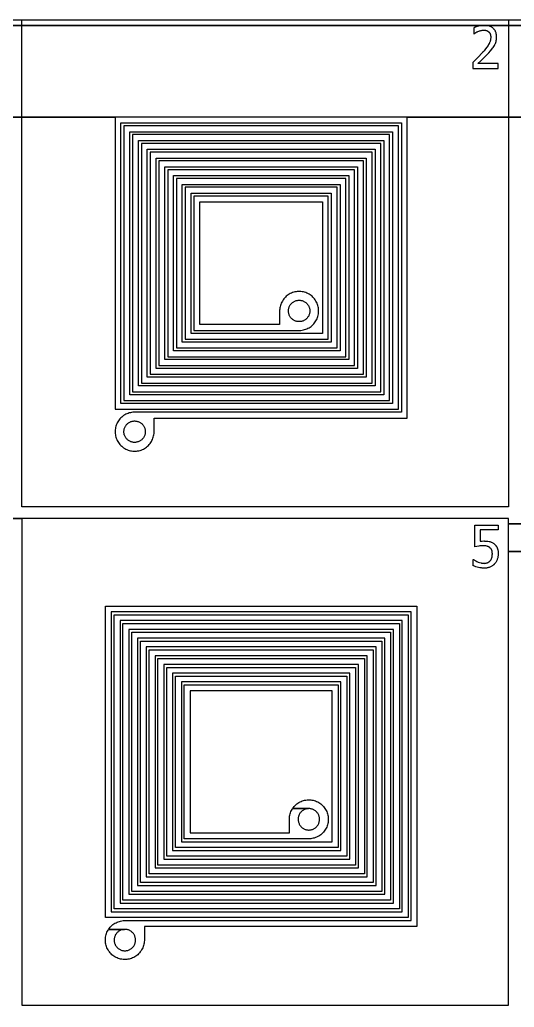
# Model space of a CAD drawing. Extents: x -38100 to 38100, y -38100 to 38100.
# Drawn here: x -12600 to 12800, y -12600 to 38100 of the extents above; entities that cross this region are included whole.
import ezdxf

# ---------------------------------------------------------------- set-up
doc = ezdxf.new("R2010")
doc.units = 0
doc.layers.add('L0D0_0', color=1, linetype='CONTINUOUS')

msp = doc.modelspace()

# ---------------------------------------------------------------- linework, layer by layer
at = {"layer": 'L0D0_0'}
for points in [[(-38100, 38100), (38100, 38100), (38100, -38100), (-38100, -38100)], [(12500, 38100), (12500, 13100), (-12500, 13100), (-12500, 38100)], [(-38100, 37812.641), (11261.876, 37812.641), (11226.7, 37811.806), (11191.576, 37810.146), (11156.548, 37807.022), (11121.639, 37802.608), (11052.268, 37790.907), (10983.718, 37775.145), (10915.887, 37756.49), (10848.763, 37735.46), (10815.571, 37723.811), (10782.749, 37711.156), (10766.526, 37704.369), (10750.444, 37697.259), (10734.463, 37689.917), (10718.532, 37682.46), (10718.532, 37375.576), (10733.898, 37375.576), (10782.139, 37409.784), (10831.651, 37442.153), (10856.907, 37457.566), (10882.759, 37471.891), (10909.299, 37484.911), (10936.211, 37497.22), (10972.047, 37511.252), (11008.165, 37524.475), (11044.788, 37536.226), (11081.904, 37546.444), (11119.447, 37555.074), (11157.383, 37561.411), (11195.664, 37564.93), (11234.132, 37566.792), (11251.442, 37566.463), (11268.726, 37565.736), (11285.961, 37564.26), (11303.13, 37562.047), (11320.218, 37559.245), (11337.174, 37555.79), (11353.936, 37551.505), (11370.479, 37546.411), (11386.805, 37540.65), (11402.868, 37534.211), (11418.591, 37526.986), (11433.922, 37518.947), (11448.811, 37510.106), (11463.152, 37500.419), (11470.081, 37495.244), (11476.872, 37489.886), (11483.571, 37484.407), (11490.225, 37478.867), (11503.389, 37465.459), (11515.802, 37451.4), (11527.048, 37436.363), (11537.363, 37420.651), (11546.849, 37404.448), (11555.373, 37387.727), (11562.931, 37370.534), (11569.616, 37352.98), (11575.429, 37335.126), (11580.31, 37316.999), (11584.289, 37298.647), (11587.461, 37280.133), (11589.844, 37261.506), (11591.391, 37242.801), (11591.871, 37233.43), (11592.213, 37224.049), (11592.461, 37214.663), (11592.662, 37205.274), (11591.557, 37176.978), (11589.964, 37148.733), (11587.393, 37120.59), (11583.442, 37092.599), (11578.15, 37064.796), (11571.702, 37037.217), (11564.259, 37009.898), (11555.83, 36982.885), (11546.363, 36956.231), (11535.814, 36929.987), (11524.232, 36904.17), (11511.724, 36878.783), (11484.338, 36829.285), (11454.371, 36781.317), (11389.803, 36688.441), (11320.344, 36599.158), (11284.724, 36555.222), (11248.503, 36511.778), (11230.15, 36490.261), (11211.647, 36468.874), (11202.352, 36458.217), (11193.038, 36447.577), (11188.376, 36442.262), (11183.711, 36436.949), (11179.045, 36431.637), (11176.711, 36428.981), (11175.544, 36427.654), (11174.377, 36426.326), (10924.39, 36158.333), (10663.899, 35900.482), (10663.899, 35600), (11975.094, 35600), (11975.094, 35845.849), (10933.223, 35845.849), (11077.485, 35983.496), (11220.833, 36122.097), (11291.83, 36192.089), (11361.589, 36263.318), (11396.153, 36299.24), (11430.403, 36335.459), (11447.375, 36353.711), (11464.265, 36372.04), (11481.1, 36390.42), (11497.908, 36408.826), (11575.848, 36496.575), (11650.699, 36586.966), (11686.708, 36633.347), (11720.972, 36680.979), (11752.762, 36730.275), (11783.024, 36780.587), (11796.296, 36805.589), (11808.962, 36830.89), (11820.608, 36856.682), (11831.344, 36882.875), (11850.528, 36936.121), (11866.457, 36990.429), (11872.969, 37017.972), (11878.548, 37045.72), (11883.23, 37073.632), (11887.014, 37101.683), (11889.871, 37129.845), (11891.731, 37158.082), (11892.294, 37172.218), (11892.677, 37186.363), (11892.941, 37200.512), (11893.144, 37214.664), (11892.447, 37245.441), (11890.986, 37276.165), (11888.095, 37306.786), (11883.8, 37337.267), (11878.371, 37367.569), (11871.683, 37397.602), (11863.415, 37427.247), (11853.411, 37456.355), (11841.641, 37484.784), (11828.317, 37512.53), (11813.667, 37539.606), (11797.507, 37565.788), (11788.78, 37578.463), (11779.634, 37590.843), (11770.097, 37602.927), (11760.196, 37614.711), (11739.389, 37637.385), (11717.366, 37658.889), (11694.194, 37679.146), (11669.822, 37697.933), (11644.31, 37715.152), (11617.844, 37730.861), (11590.577, 37745.131), (11562.63, 37758.026), (11534.067, 37769.481), (11504.923, 37779.362), (11475.295, 37787.698), (11445.31, 37794.613), (11415.064, 37800.278), (11384.629, 37804.878), (11354.058, 37808.415), (11323.386, 37810.74), (11308.023, 37811.462), (11292.647, 37811.972), (11284.956, 37812.17), (11277.264, 37812.342), (11273.417, 37812.42), (11269.57, 37812.496), (11267.646, 37812.532), (11265.723, 37812.569), (11263.318, 37812.614), (11262.838, 37812.623), (11262.597, 37812.627), (11262.357, 37812.632), (11262.236, 37812.634), (11262.116, 37812.636), (11261.996, 37812.639), (11261.876, 37812.641), (36851.205, 37812.641)], [(36851.205, 37812.641), (-38100, 37812.641)], [(32700, 33100), (-38100, 33100)], [(-18100, 33100), (-7700, 33100), (-7700, 18100), (6850, 18100), (6850, 32650), (-7250, 32650), (-7250, 18550), (6400, 18550), (6400, 32200), (-6800, 32200), (-6800, 19000), (5950, 19000), (5950, 31750), (-6350, 31750), (-6350, 19450), (5500, 19450), (5500, 31300), (-5900, 31300), (-5900, 19900), (5050, 19900), (5050, 30850), (-5450, 30850), (-5450, 20350), (4600, 20350), (4600, 30400), (-5000, 30400), (-5000, 20800), (4150, 20800), (4150, 29950), (-4550, 29950), (-4550, 21250), (3700, 21250), (3700, 29500), (-4100, 29500), (-4100, 21700), (3250, 21700), (3250, 29050), (-3650, 29050), (-3650, 22150), (1781.426, 22150), (1844.155, 22153.947), (1906.512, 22161.824), (1968.251, 22173.601), (2029.129, 22189.232), (2088.905, 22208.655), (2147.344, 22231.792), (2204.215, 22258.554), (2259.293, 22288.833), (2312.361, 22322.511), (2363.21, 22359.455), (2411.638, 22399.519), (2457.456, 22442.544), (2500.481, 22488.362), (2540.545, 22536.79), (2577.489, 22587.639), (2611.167, 22640.707), (2641.446, 22695.785), (2668.208, 22752.656), (2691.345, 22811.095), (2710.768, 22870.871), (2726.399, 22931.749), (2738.176, 22993.488), (2746.053, 23055.845), (2750, 23118.574), (2750, 23181.426), (2746.053, 23244.155), (2738.176, 23306.512), (2726.399, 23368.251), (2710.768, 23429.129), (2691.345, 23488.905), (2668.208, 23547.344), (2641.446, 23604.215), (2611.167, 23659.293), (2577.489, 23712.361), (2540.545, 23763.21), (2500.481, 23811.638), (2457.456, 23857.456), (2411.638, 23900.481), (2363.21, 23940.545), (2312.361, 23977.489), (2259.293, 24011.167), (2204.215, 24041.446), (2147.344, 24068.208), (2088.905, 24091.345), (2029.129, 24110.768), (1968.251, 24126.399), (1906.512, 24138.176), (1844.155, 24146.053), (1781.426, 24150), (1718.574, 24150), (1655.845, 24146.053), (1593.488, 24138.176), (1531.749, 24126.399), (1470.871, 24110.768), (1411.095, 24091.345), (1352.656, 24068.208), (1295.785, 24041.446), (1240.707, 24011.167), (1187.639, 23977.489), (1136.79, 23940.545), (1088.362, 23900.481), (1042.544, 23857.456), (999.519, 23811.638), (959.455, 23763.21), (922.511, 23712.361), (888.833, 23659.293), (858.554, 23604.215), (831.792, 23547.344), (808.655, 23488.905), (789.232, 23429.129), (773.601, 23368.251), (761.824, 23306.512), (753.947, 23244.155), (750, 23181.426), (750, 22450), (-3350, 22450), (-3350, 28750), (2950, 28750), (2950, 22000), (-3800, 22000), (-3800, 29200), (3400, 29200), (3400, 21550), (-4250, 21550), (-4250, 29650), (3850, 29650), (3850, 21100), (-4700, 21100), (-4700, 30100), (4300, 30100), (4300, 20650), (-5150, 20650), (-5150, 30550), (4750, 30550), (4750, 20200), (-5600, 20200), (-5600, 31000), (5200, 31000), (5200, 19750), (-6050, 19750), (-6050, 31450), (5650, 31450), (5650, 19300), (-6500, 19300), (-6500, 31900), (6100, 31900), (6100, 18850), (-6950, 18850), (-6950, 32350), (6550, 32350), (6550, 18400), (-7400, 18400), (-7400, 32800), (7000, 32800), (7000, 17950), (-6731.426, 17950), (-6794.155, 17946.053), (-6856.512, 17938.176), (-6918.251, 17926.399), (-6979.129, 17910.768), (-7038.905, 17891.345), (-7097.344, 17868.208), (-7154.215, 17841.446), (-7209.293, 17811.167), (-7262.361, 17777.489), (-7313.21, 17740.545), (-7361.638, 17700.481), (-7407.456, 17657.456), (-7450.481, 17611.638), (-7490.545, 17563.21), (-7527.489, 17512.361), (-7561.167, 17459.293), (-7591.446, 17404.215), (-7618.208, 17347.344), (-7641.345, 17288.905), (-7660.768, 17229.129), (-7676.399, 17168.251), (-7688.176, 17106.512), (-7696.053, 17044.155), (-7700, 16981.426), (-7700, 16918.574), (-7696.053, 16855.845), (-7688.176, 16793.488), (-7676.399, 16731.749), (-7660.768, 16670.871), (-7641.345, 16611.095), (-7618.208, 16552.656), (-7591.446, 16495.785), (-7561.167, 16440.707), (-7527.489, 16387.639), (-7490.545, 16336.79), (-7450.481, 16288.362), (-7407.456, 16242.544), (-7361.638, 16199.519), (-7313.21, 16159.455), (-7262.361, 16122.511), (-7209.293, 16088.833), (-7154.215, 16058.554), (-7097.344, 16031.792), (-7038.905, 16008.655), (-6979.129, 15989.232), (-6918.251, 15973.601), (-6856.512, 15961.824), (-6794.155, 15953.947), (-6731.426, 15950), (-6668.574, 15950), (-6605.845, 15953.947), (-6543.488, 15961.824), (-6481.749, 15973.601), (-6420.871, 15989.232), (-6361.095, 16008.655), (-6302.656, 16031.792), (-6245.785, 16058.554), (-6190.707, 16088.833), (-6137.639, 16122.511), (-6086.79, 16159.455), (-6038.362, 16199.519), (-5992.544, 16242.544), (-5949.519, 16288.362), (-5909.455, 16336.79), (-5872.511, 16387.639), (-5838.833, 16440.707), (-5808.554, 16495.785), (-5781.792, 16552.656), (-5758.655, 16611.095), (-5739.232, 16670.871), (-5723.601, 16731.749), (-5711.824, 16793.488), (-5703.947, 16855.845), (-5700, 16918.574), (-5700, 17650), (7300, 17650), (7300, 33100), (17700, 33100)], [(-38100, 12500), (-12500, 12500), (-12500, -12500), (12500, -12500), (12500, 10800), (15200, 10800)], [(37168.333, 12212.641), (12500, 12212.641), (12500, 12500), (-38100, 12500)], [(35200, 10800), (12500, 10800), (12500, 12212.641), (37168.333, 12212.641)]]:
    msp.add_lwpolyline(points, dxfattribs=at)
for points in [[(1732.716, 22600), (1698.215, 22602.171), (1663.919, 22606.503), (1629.962, 22612.981), (1596.479, 22621.578), (1563.602, 22632.26), (1531.461, 22644.986), (1500.182, 22659.704), (1469.889, 22676.358), (1440.702, 22694.881), (1412.735, 22715.2), (1386.099, 22737.235), (1360.899, 22760.899), (1337.235, 22786.099), (1315.2, 22812.735), (1294.881, 22840.702), (1276.358, 22869.889), (1259.704, 22900.182), (1244.986, 22931.461), (1232.26, 22963.602), (1221.578, 22996.479), (1212.981, 23029.962), (1206.503, 23063.919), (1202.171, 23098.215), (1200, 23132.716), (1200, 23167.284), (1202.171, 23201.785), (1206.503, 23236.081), (1212.981, 23270.038), (1221.578, 23303.521), (1232.26, 23336.398), (1244.986, 23368.539), (1259.704, 23399.818), (1276.358, 23430.111), (1294.881, 23459.298), (1315.2, 23487.265), (1337.235, 23513.901), (1360.899, 23539.101), (1386.099, 23562.765), (1412.735, 23584.8), (1440.702, 23605.119), (1469.889, 23623.642), (1500.182, 23640.296), (1531.461, 23655.014), (1563.602, 23667.74), (1596.479, 23678.422), (1629.962, 23687.019), (1663.919, 23693.497), (1698.215, 23697.829), (1732.716, 23700), (1767.284, 23700), (1801.785, 23697.829), (1836.081, 23693.497), (1870.038, 23687.019), (1903.521, 23678.422), (1936.398, 23667.74), (1968.539, 23655.014), (1999.818, 23640.296), (2030.111, 23623.642), (2059.298, 23605.119), (2087.265, 23584.8), (2113.901, 23562.765), (2139.101, 23539.101), (2162.765, 23513.901), (2184.8, 23487.265), (2205.119, 23459.298), (2223.642, 23430.111), (2240.296, 23399.818), (2255.014, 23368.539), (2267.74, 23336.398), (2278.422, 23303.521), (2287.019, 23270.038), (2293.497, 23236.081), (2297.829, 23201.785), (2300, 23167.284), (2300, 23132.716), (2297.829, 23098.215), (2293.497, 23063.919), (2287.019, 23029.962), (2278.422, 22996.479), (2267.74, 22963.602), (2255.014, 22931.461), (2240.296, 22900.182), (2223.642, 22869.889), (2205.119, 22840.702), (2184.8, 22812.735), (2162.765, 22786.099), (2139.101, 22760.899), (2113.901, 22737.235), (2087.265, 22715.2), (2059.298, 22694.881), (2030.111, 22676.358), (1999.818, 22659.704), (1968.539, 22644.986), (1936.398, 22632.26), (1903.521, 22621.578), (1870.038, 22612.981), (1836.081, 22606.503), (1801.785, 22602.171), (1767.284, 22600)], [(-6717.284, 16400), (-6751.785, 16402.171), (-6786.081, 16406.503), (-6820.038, 16412.981), (-6853.521, 16421.578), (-6886.398, 16432.26), (-6918.539, 16444.986), (-6949.818, 16459.704), (-6980.111, 16476.358), (-7009.298, 16494.881), (-7037.265, 16515.2), (-7063.901, 16537.235), (-7089.101, 16560.899), (-7112.765, 16586.099), (-7134.8, 16612.735), (-7155.119, 16640.702), (-7173.642, 16669.889), (-7190.296, 16700.182), (-7205.014, 16731.461), (-7217.74, 16763.602), (-7228.422, 16796.479), (-7237.019, 16829.962), (-7243.497, 16863.919), (-7247.829, 16898.215), (-7250, 16932.716), (-7250, 16967.284), (-7247.829, 17001.785), (-7243.497, 17036.081), (-7237.019, 17070.038), (-7228.422, 17103.521), (-7217.74, 17136.398), (-7205.014, 17168.539), (-7190.296, 17199.818), (-7173.642, 17230.111), (-7155.119, 17259.298), (-7134.8, 17287.265), (-7112.765, 17313.901), (-7089.101, 17339.101), (-7063.901, 17362.765), (-7037.265, 17384.8), (-7009.298, 17405.119), (-6980.111, 17423.642), (-6949.818, 17440.296), (-6918.539, 17455.014), (-6886.398, 17467.74), (-6853.521, 17478.422), (-6820.038, 17487.019), (-6786.081, 17493.497), (-6751.785, 17497.829), (-6717.284, 17500), (-6682.716, 17500), (-6648.215, 17497.829), (-6613.919, 17493.497), (-6579.962, 17487.019), (-6546.479, 17478.422), (-6513.602, 17467.74), (-6481.461, 17455.014), (-6450.182, 17440.296), (-6419.889, 17423.642), (-6390.702, 17405.119), (-6362.735, 17384.8), (-6336.099, 17362.765), (-6310.899, 17339.101), (-6287.235, 17313.901), (-6265.2, 17287.265), (-6244.881, 17259.298), (-6226.358, 17230.111), (-6209.704, 17199.818), (-6194.986, 17168.539), (-6182.26, 17136.398), (-6171.578, 17103.521), (-6162.981, 17070.038), (-6156.503, 17036.081), (-6152.171, 17001.785), (-6150, 16967.284), (-6150, 16932.716), (-6152.171, 16898.215), (-6156.503, 16863.919), (-6162.981, 16829.962), (-6171.578, 16796.479), (-6182.26, 16763.602), (-6194.986, 16731.461), (-6209.704, 16700.182), (-6226.358, 16669.889), (-6244.881, 16640.702), (-6265.2, 16612.735), (-6287.235, 16586.099), (-6310.899, 16560.899), (-6336.099, 16537.235), (-6362.735, 16515.2), (-6390.702, 16494.881), (-6419.889, 16476.358), (-6450.182, 16459.704), (-6481.461, 16444.986), (-6513.602, 16432.26), (-6546.479, 16421.578), (-6579.962, 16412.981), (-6613.919, 16406.503), (-6648.215, 16402.171), (-6682.716, 16400)], [(11255.9, 9945.367), (11237.671, 9945.674), (11219.444, 9946.051), (11201.223, 9946.566), (11183.01, 9947.289), (11146.622, 9949.568), (11110.319, 9952.989), (11038.096, 9963.005), (10966.446, 9976.544), (10895.639, 9993.933), (10825.84, 10015.027), (10791.473, 10027.207), (10757.585, 10040.666), (10724.232, 10055.381), (10691.216, 10070.852), (10691.216, 10382.432), (10711.276, 10382.432), (10737.883, 10363.196), (10765.571, 10345.516), (10793.849, 10328.833), (10822.867, 10313.425), (10882.066, 10284.986), (10942.614, 10259.507), (11018.788, 10232.699), (11096.164, 10209.586), (11115.857, 10205.067), (11135.693, 10201.204), (11155.645, 10198.034), (11175.686, 10195.592), (11215.944, 10192.673), (11256.327, 10191.216), (11267.186, 10191.607), (11278.042, 10192.06), (11288.891, 10192.64), (11299.729, 10193.408), (11321.346, 10195.694), (11342.81, 10199.107), (11364.048, 10203.703), (11385.062, 10209.275), (11405.838, 10215.669), (11426.27, 10223.069), (11436.319, 10227.215), (11446.238, 10231.669), (11456.01, 10236.433), (11465.621, 10241.509), (11484.324, 10252.579), (11502.314, 10264.797), (11511.028, 10271.313), (11519.522, 10278.107), (11527.764, 10285.194), (11535.722, 10292.584), (11550.835, 10308.18), (11565.346, 10324.384), (11572.62, 10333.722), (11579.793, 10343.131), (11586.762, 10352.681), (11593.428, 10362.442), (11605.774, 10382.621), (11617.057, 10403.433), (11627.353, 10424.732), (11636.471, 10446.554), (11644.426, 10468.839), (11651.392, 10491.453), (11657.415, 10514.329), (11662.476, 10537.438), (11666.572, 10560.74), (11669.717, 10584.19), (11673.381, 10631.353), (11674.612, 10678.646), (11674.331, 10689.512), (11674.017, 10700.377), (11673.634, 10711.239), (11673.149, 10722.097), (11671.737, 10743.792), (11669.56, 10765.428), (11666.452, 10786.947), (11662.278, 10808.287), (11656.974, 10829.378), (11650.478, 10850.138), (11646.748, 10860.352), (11642.676, 10870.43), (11638.258, 10880.362), (11633.52, 10890.148), (11623.206, 10909.303), (11611.787, 10927.812), (11605.571, 10936.73), (11598.97, 10945.374), (11592, 10953.728), (11584.687, 10961.783), (11569.174, 10977.006), (11552.968, 10991.506), (11543.915, 10999.054), (11534.772, 11006.481), (11525.45, 11013.662), (11515.86, 11020.478), (11505.972, 11026.873), (11495.822, 11032.863), (11485.452, 11038.471), (11474.898, 11043.717), (11464.18, 11048.607), (11453.311, 11053.14), (11442.301, 11057.318), (11431.166, 11061.146), (11408.585, 11067.852), (11385.713, 11073.466), (11339.451, 11082.274), (11292.767, 11088.445), (11245.788, 11091.686), (11198.706, 11092.662), (11144.965, 11091.311), (11091.308, 11088.719), (11037.815, 11083.82), (10984.524, 11076.792), (10878.513, 11059.167), (10773.166, 11038.029), (10773.166, 12158.008), (11975.094, 12158.008), (11975.094, 11912.159), (11046.331, 11912.159), (11046.331, 11326.987), (11145.207, 11335.235), (11244.376, 11338.511), (11261.075, 11338.303), (11277.773, 11338.055), (11294.469, 11337.727), (11311.163, 11337.279), (11344.535, 11335.871), (11377.863, 11333.612), (11444.229, 11326.093), (11510.052, 11314.675), (11542.535, 11306.899), (11574.532, 11297.284), (11605.906, 11285.803), (11636.549, 11272.489), (11666.365, 11257.402), (11695.249, 11240.619), (11723.185, 11222.326), (11750.586, 11203.209), (11765.066, 11191.634), (11779.389, 11179.886), (11793.398, 11167.795), (11806.938, 11155.19), (11819.932, 11142.002), (11832.408, 11128.3), (11844.402, 11114.161), (11855.944, 11099.656), (11867.014, 11084.8), (11877.572, 11069.588), (11887.577, 11054.01), (11897.006, 11038.073), (11905.869, 11021.807), (11914.177, 11005.242), (11921.942, 10988.412), (11929.143, 10971.336), (11935.743, 10954.025), (11941.699, 10936.492), (11946.985, 10918.751), (11951.648, 10900.832), (11959.42, 10864.597), (11965.573, 10828.047), (11970.147, 10791.297), (11972.991, 10754.397), (11974.404, 10717.4), (11975.094, 10680.353), (11974.723, 10662.575), (11974.246, 10644.805), (11973.558, 10627.047), (11972.553, 10609.31), (11969.268, 10573.925), (11964.312, 10538.713), (11957.866, 10503.742), (11949.933, 10469.091), (11940.434, 10434.84), (11929.393, 10401.047), (11916.896, 10367.755), (11902.874, 10335.088), (11887.174, 10303.205), (11869.873, 10272.144), (11851.157, 10241.892), (11830.852, 10212.719), (11808.755, 10184.905), (11785.585, 10157.924), (11772.73, 10144.793), (11759.733, 10131.821), (11746.45, 10119.166), (11732.741, 10106.985), (11703.93, 10084.233), (11673.737, 10063.289), (11642.555, 10043.906), (11610.421, 10026.161), (11577.379, 10010.145), (11543.524, 9995.922), (11508.962, 9983.521), (11473.807, 9972.932), (11438.166, 9964.118), (11402.132, 9957.015), (11365.802, 9951.642), (11329.268, 9948.131), (11292.613, 9946.308)], [(-7231.426, -10150), (-7294.155, -10146.053), (-7356.512, -10138.176), (-7418.251, -10126.399), (-7479.129, -10110.768), (-7538.905, -10091.345), (-7597.344, -10068.208), (-7654.215, -10041.446), (-7709.293, -10011.167), (-7762.361, -9977.489), (-7813.21, -9940.545), (-7861.638, -9900.481), (-7907.456, -9857.456), (-7950.481, -9811.638), (-7990.545, -9763.21), (-8027.489, -9712.361), (-8061.167, -9659.293), (-8091.446, -9604.215), (-8118.208, -9547.344), (-8141.345, -9488.905), (-8160.768, -9429.129), (-8176.399, -9368.251), (-8188.176, -9306.512), (-8196.053, -9244.155), (-8200, -9181.426), (-8200, -9118.574), (-8196.053, -9055.845), (-8188.176, -8993.488), (-8176.399, -8931.749), (-8160.768, -8870.871), (-8141.345, -8811.095), (-8118.208, -8752.656), (-8091.446, -8695.785), (-8061.167, -8640.707), (-8035.334, -8600), (-7217.284, -8600), (-7251.785, -8602.171), (-7286.081, -8606.503), (-7320.038, -8612.981), (-7353.521, -8621.578), (-7386.398, -8632.26), (-7418.539, -8644.986), (-7449.818, -8659.704), (-7480.111, -8676.358), (-7509.298, -8694.881), (-7537.265, -8715.2), (-7563.901, -8737.235), (-7589.101, -8760.899), (-7612.765, -8786.099), (-7634.8, -8812.735), (-7655.119, -8840.702), (-7673.642, -8869.889), (-7690.296, -8900.182), (-7705.014, -8931.461), (-7717.74, -8963.602), (-7728.422, -8996.479), (-7737.019, -9029.962), (-7743.497, -9063.919), (-7747.829, -9098.215), (-7750, -9132.716), (-7750, -9167.284), (-7747.829, -9201.785), (-7743.497, -9236.081), (-7737.019, -9270.038), (-7728.422, -9303.521), (-7717.74, -9336.398), (-7705.014, -9368.539), (-7690.296, -9399.818), (-7673.642, -9430.111), (-7655.119, -9459.298), (-7634.8, -9487.265), (-7612.765, -9513.901), (-7589.101, -9539.101), (-7563.901, -9562.765), (-7537.265, -9584.8), (-7509.298, -9605.119), (-7480.111, -9623.642), (-7449.818, -9640.296), (-7418.539, -9655.014), (-7386.398, -9667.74), (-7353.521, -9678.422), (-7320.038, -9687.019), (-7286.081, -9693.497), (-7251.785, -9697.829), (-7217.284, -9700), (-7182.716, -9700), (-7148.215, -9697.829), (-7113.919, -9693.497), (-7079.962, -9687.019), (-7046.479, -9678.422), (-7013.602, -9667.74), (-6981.461, -9655.014), (-6950.182, -9640.296), (-6919.889, -9623.642), (-6890.702, -9605.119), (-6862.735, -9584.8), (-6836.099, -9562.765), (-6810.899, -9539.101), (-6787.235, -9513.901), (-6765.2, -9487.265), (-6744.881, -9459.298), (-6726.358, -9430.111), (-6709.704, -9399.818), (-6694.986, -9368.539), (-6682.26, -9336.398), (-6671.578, -9303.521), (-6662.981, -9270.038), (-6656.503, -9236.081), (-6652.171, -9201.785), (-6650, -9167.284), (-6650, -9132.716), (-6652.171, -9098.215), (-6656.503, -9063.919), (-6662.981, -9029.962), (-6671.578, -8996.479), (-6682.26, -8963.602), (-6694.986, -8931.461), (-6709.704, -8900.182), (-6726.358, -8869.889), (-6744.881, -8840.702), (-6765.2, -8812.735), (-6787.235, -8786.099), (-6810.899, -8760.899), (-6836.099, -8737.235), (-6862.735, -8715.2), (-6890.702, -8694.881), (-6919.889, -8676.358), (-6950.182, -8659.704), (-6981.461, -8644.986), (-7013.602, -8632.26), (-7046.479, -8621.578), (-7079.962, -8612.981), (-7113.919, -8606.503), (-7148.215, -8602.171), (-7182.716, -8600), (-8035.334, -8600), (-8027.489, -8587.639), (-7990.545, -8536.79), (-7950.481, -8488.362), (-7907.456, -8442.544), (-7861.638, -8399.519), (-7813.21, -8359.455), (-7762.361, -8322.511), (-7709.293, -8288.833), (-7654.215, -8258.554), (-7597.344, -8231.792), (-7538.905, -8208.655), (-7479.129, -8189.232), (-7418.251, -8173.601), (-7356.512, -8161.824), (-7294.155, -8153.947), (-7231.426, -8150), (7500, -8150), (7500, 7700), (-7900, 7700), (-7900, -7700), (7050, -7700), (7050, 7250), (-7450, 7250), (-7450, -7250), (6600, -7250), (6600, 6800), (-7000, 6800), (-7000, -6800), (6150, -6800), (6150, 6350), (-6550, 6350), (-6550, -6350), (5700, -6350), (5700, 5900), (-6100, 5900), (-6100, -5900), (5250, -5900), (5250, 5450), (-5650, 5450), (-5650, -5450), (4800, -5450), (4800, 5000), (-5200, 5000), (-5200, -5000), (4350, -5000), (4350, 4550), (-4750, 4550), (-4750, -4550), (3900, -4550), (3900, 4100), (-4300, 4100), (-4300, -4100), (3450, -4100), (3450, 3650), (-3850, 3650), (-3850, -3650), (1250, -3650), (1250, -2918.574), (1253.947, -2855.845), (1261.824, -2793.488), (1273.601, -2731.749), (1289.232, -2670.871), (1308.655, -2611.095), (1331.792, -2552.656), (1358.554, -2495.785), (1388.833, -2440.707), (1414.666, -2400), (2232.716, -2400), (2198.215, -2402.171), (2163.919, -2406.503), (2129.962, -2412.981), (2096.479, -2421.578), (2063.602, -2432.26), (2031.461, -2444.986), (2000.182, -2459.704), (1969.889, -2476.358), (1940.702, -2494.881), (1912.735, -2515.2), (1886.099, -2537.235), (1860.899, -2560.899), (1837.235, -2586.099), (1815.2, -2612.735), (1794.881, -2640.702), (1776.358, -2669.889), (1759.704, -2700.182), (1744.986, -2731.461), (1732.26, -2763.602), (1721.578, -2796.479), (1712.981, -2829.962), (1706.503, -2863.919), (1702.171, -2898.215), (1700, -2932.716), (1700, -2967.284), (1702.171, -3001.785), (1706.503, -3036.081), (1712.981, -3070.038), (1721.578, -3103.521), (1732.26, -3136.398), (1744.986, -3168.539), (1759.704, -3199.818), (1776.358, -3230.111), (1794.881, -3259.298), (1815.2, -3287.265), (1837.235, -3313.901), (1860.899, -3339.101), (1886.099, -3362.765), (1912.735, -3384.8), (1940.702, -3405.119), (1969.889, -3423.642), (2000.182, -3440.296), (2031.461, -3455.014), (2063.602, -3467.74), (2096.479, -3478.422), (2129.962, -3487.019), (2163.919, -3493.497), (2198.215, -3497.829), (2232.716, -3500), (2267.284, -3500), (2301.785, -3497.829), (2336.081, -3493.497), (2370.038, -3487.019), (2403.521, -3478.422), (2436.398, -3467.74), (2468.539, -3455.014), (2499.818, -3440.296), (2530.111, -3423.642), (2559.298, -3405.119), (2587.265, -3384.8), (2613.901, -3362.765), (2639.101, -3339.101), (2662.765, -3313.901), (2684.8, -3287.265), (2705.119, -3259.298), (2723.642, -3230.111), (2740.296, -3199.818), (2755.014, -3168.539), (2767.74, -3136.398), (2778.422, -3103.521), (2787.019, -3070.038), (2793.497, -3036.081), (2797.829, -3001.785), (2800, -2967.284), (2800, -2932.716), (2797.829, -2898.215), (2793.497, -2863.919), (2787.019, -2829.962), (2778.422, -2796.479), (2767.74, -2763.602), (2755.014, -2731.461), (2740.296, -2700.182), (2723.642, -2669.889), (2705.119, -2640.702), (2684.8, -2612.735), (2662.765, -2586.099), (2639.101, -2560.899), (2613.901, -2537.235), (2587.265, -2515.2), (2559.298, -2494.881), (2530.111, -2476.358), (2499.818, -2459.704), (2468.539, -2444.986), (2436.398, -2432.26), (2403.521, -2421.578), (2370.038, -2412.981), (2336.081, -2406.503), (2301.785, -2402.171), (2267.284, -2400), (1414.666, -2400), (1422.511, -2387.639), (1459.455, -2336.79), (1499.519, -2288.362), (1542.544, -2242.544), (1588.362, -2199.519), (1636.79, -2159.455), (1687.639, -2122.511), (1740.707, -2088.833), (1795.785, -2058.554), (1852.656, -2031.792), (1911.095, -2008.655), (1970.871, -1989.232), (2031.749, -1973.601), (2093.488, -1961.824), (2155.845, -1953.947), (2218.574, -1950), (2281.426, -1950), (2344.155, -1953.947), (2406.512, -1961.824), (2468.251, -1973.601), (2529.129, -1989.232), (2588.905, -2008.655), (2647.344, -2031.792), (2704.215, -2058.554), (2759.293, -2088.833), (2812.361, -2122.511), (2863.21, -2159.455), (2911.638, -2199.519), (2957.456, -2242.544), (3000.481, -2288.362), (3040.545, -2336.79), (3077.489, -2387.639), (3111.167, -2440.707), (3141.446, -2495.785), (3168.208, -2552.656), (3191.345, -2611.095), (3210.768, -2670.871), (3226.399, -2731.749), (3238.176, -2793.488), (3246.053, -2855.845), (3250, -2918.574), (3250, -2981.426), (3246.053, -3044.155), (3238.176, -3106.512), (3226.399, -3168.251), (3210.768, -3229.129), (3191.345, -3288.905), (3168.208, -3347.344), (3141.446, -3404.215), (3111.167, -3459.293), (3077.489, -3512.361), (3040.545, -3563.21), (3000.481, -3611.638), (2957.456, -3657.456), (2911.638, -3700.481), (2863.21, -3740.545), (2812.361, -3777.489), (2759.293, -3811.167), (2704.215, -3841.446), (2647.344, -3868.208), (2588.905, -3891.345), (2529.129, -3910.768), (2468.251, -3926.399), (2406.512, -3938.176), (2344.155, -3946.053), (2281.426, -3950), (-4150, -3950), (-4150, 3950), (3750, 3950), (3750, -4400), (-4600, -4400), (-4600, 4400), (4200, 4400), (4200, -4850), (-5050, -4850), (-5050, 4850), (4650, 4850), (4650, -5300), (-5500, -5300), (-5500, 5300), (5100, 5300), (5100, -5750), (-5950, -5750), (-5950, 5750), (5550, 5750), (5550, -6200), (-6400, -6200), (-6400, 6200), (6000, 6200), (6000, -6650), (-6850, -6650), (-6850, 6650), (6450, 6650), (6450, -7100), (-7300, -7100), (-7300, 7100), (6900, 7100), (6900, -7550), (-7750, -7550), (-7750, 7550), (7350, 7550), (7350, -8000), (-8200, -8000), (-8200, 8000), (7800, 8000), (7800, -8450), (-6200, -8450), (-6200, -9181.426), (-6203.947, -9244.155), (-6211.824, -9306.512), (-6223.601, -9368.251), (-6239.232, -9429.129), (-6258.655, -9488.905), (-6281.792, -9547.344), (-6308.554, -9604.215), (-6338.833, -9659.293), (-6372.511, -9712.361), (-6409.455, -9763.21), (-6449.519, -9811.638), (-6492.544, -9857.456), (-6538.362, -9900.481), (-6586.79, -9940.545), (-6637.639, -9977.489), (-6690.707, -10011.167), (-6745.785, -10041.446), (-6802.656, -10068.208), (-6861.095, -10091.345), (-6920.871, -10110.768), (-6981.749, -10126.399), (-7043.488, -10138.176), (-7105.845, -10146.053), (-7168.574, -10150)]]:
    msp.add_lwpolyline(points, close=True, dxfattribs=at)

doc.saveas('drawing.dxf')
